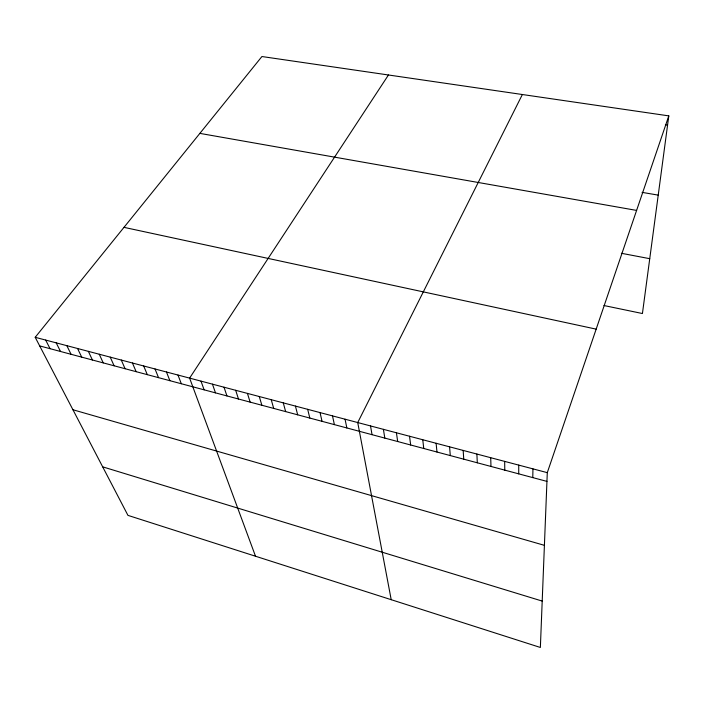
<?xml version="1.0" encoding="UTF-8"?>
<svg xmlns="http://www.w3.org/2000/svg" width="704" height="704" viewBox="0 0 704 704"><rect width="100%" height="100%" fill="white"/><g stroke="black" fill="none" stroke-linecap="round" stroke-linejoin="round"><path stroke-width="1.06" d="M518.716 473.862L518.742 465.106M532.77 477.611L532.954 468.864M668.8 115.878L547.29 472.657L540.364 647.469L127.952 515.372L35.2 337.304L261.923 56.531L668.8 115.878L642.426 313.526L603.962 305.536M522.368 94.521L357.729 422.55L391.204 599.694M388.45 74.985L189.614 378.118L255.508 556.23M665.394 124.881L667.559 125.206M642.066 192.368L658.222 195.122M199.866 133.382L636.601 210.417M621.412 253.29L649.739 258.685M123.992 227.348L596.165 329.138M35.2 337.304L547.29 472.657M39.679 345.91L546.946 481.395M72.943 409.754L544.412 545.336M102.678 466.84L542.203 601.084M45.663 340.067L50.063 348.682M56.206 342.857L60.526 351.472M66.836 345.664L71.078 354.297M77.554 348.498L81.708 357.13M88.352 351.349L92.418 359.99M99.246 354.226L103.224 362.877M110.22 357.13L114.11 365.79M121.282 360.052L125.083 368.72M132.44 363.009L136.145 371.677M143.686 365.974L147.303 374.651M155.03 368.975L158.541 377.652M166.461 371.994L169.884 380.679M177.989 375.047L181.306 383.733M200.992 381.119L204.107 389.822M212.458 384.155L215.477 392.858M224.022 387.209L226.934 395.921M235.673 390.289L238.48 399.01M247.43 393.395L250.131 402.116M259.274 396.528L261.87 405.258M271.225 399.687L273.706 408.417M283.272 402.873L285.648 411.602M295.425 406.085L297.678 414.823M307.674 409.323L309.813 418.062M320.03 412.588L322.054 421.326M332.49 415.879L334.391 424.626M345.057 419.197L346.834 427.953M370.515 425.929L372.038 434.685M383.407 429.334L384.806 438.09M396.414 432.775L397.681 441.531M409.534 436.242L410.661 444.998M422.761 439.736L423.755 448.492M436.11 443.265L436.973 452.021M449.583 446.829L450.296 455.585M463.17 450.419L463.742 459.175M476.881 454.045L477.303 462.801M490.706 457.697L490.987 466.453M504.662 461.384L504.786 470.14"/></g></svg>
